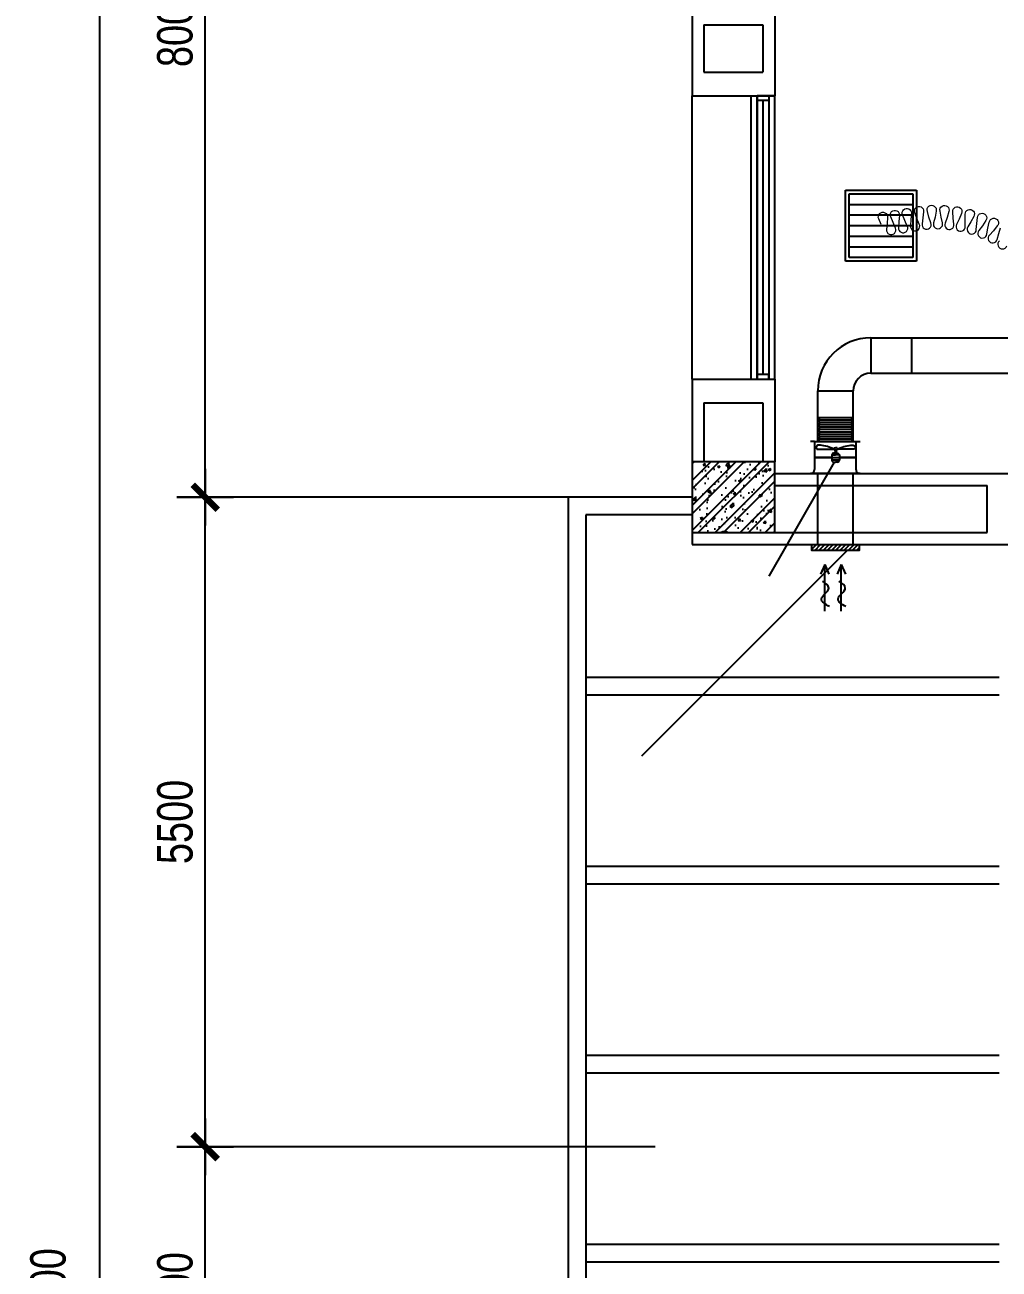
# Model space of a CAD drawing. Header units: metres. Extents: x 352651 to 1421851, y -87441 to -24441.
# Drawn here: x 452927 to 461178, y -55397 to -44860 of the extents above; entities that cross this region are included whole.
import ezdxf

# ---------------------------------------------------------------- set-up
doc = ezdxf.new("R2010")
doc.units = ezdxf.units.M
doc.header["$LTSCALE"] = 300
doc.header["$MEASUREMENT"] = 0
doc.header["$PDMODE"] = 2
doc.layers.get('0').update_dxf_attribs({"linetype": 'CONTINUOUS'})
doc.layers.get('Defpoints').update_dxf_attribs({"linetype": 'CONTINUOUS'})
for name, color, linetype in [('100', 2, 'CONTINUOUS'), ('bat noi mem', 4, 'CONTINUOUS'), ('CUA', 8, 'CONTINUOUS'), ('CUAGIO', 2, 'CONTINUOUS'), ('DIM', 1, 'CONTINUOUS'), ('NOITHAT', 145, 'CONTINUOUS'), ('THAY', 9, 'CONTINUOUS'), ('TUONG', 7, 'CONTINUOUS'), ('vach', 6, 'CONTINUOUS')]:
    doc.layers.add(name, color=color, linetype=linetype)
doc.layers.add('noi mem', color=5, linetype='BATTING', lineweight=0)
doc.styles.add('CHUKICHTHUOC', font='vnshx.shx', dxfattribs={"width": 0.8, "height": 300, "bigfont": '@extfont2.shx'})
doc.linetypes.add('BATTING', pattern='A,0.0001,-0.1,[134,ltypeshp.shx,S=0.1,R=0,X=-0.1,Y=0],-0.2,[134,ltypeshp.shx,S=0.1,R=180,X=0.1,Y=0],-0.1', length=0.4001)
doc.dimstyles.new('150', dxfattribs={"dimscale": 150, "dimtxt": 2, "dimasz": 0.1, "dimexe": 1, "dimexo": 0, "dimgap": 0.7, "dimtad": 1, "dimdec": 0, "dimzin": 0, "dimdsep": 46, "dimtxsty": 'CHUKICHTHUOC', "dimblk": 'ARR', "dimcen": 0, "dimdle": 1, "dimclrd": 3, "dimclre": 3, "dimclrt": 3, "dimadec": 0, "dimazin": 0, "dimtfac": 1, "dimtdec": 0, "dimtix": 1, "dimtmove": 2, "dimatfit": 3, "dimldrblk": 'ARR', "dimfxl": 1, "dimtolj": 1, "dimtzin": 0, "dimarcsym": 0})

# ---------------------------------------------------------------- blocks, each defined once
blk = doc.blocks.new('SAG')
at = {"layer": 'CUAGIO'}
for p, q in [((-300, 300), (-300, -300)), ((300, 300), (-300, 300)), ((300, -300), (300, 300)), ((-300, -300), (300, -300))]:
    blk.add_line(p, q, dxfattribs=at)
at = {"layer": 'CUAGIO', "color": 8}
for p, q in [((-270, 270), (-270, -270)), ((270, 270), (-270, 270)), ((-180, -270), (-180, 270)), ((-90, -270), (-90, 270)), ((0, -270), (0, 270)), ((90, -270), (90, 270)), ((180, -270), (180, 270)), ((270, -270), (270, 270)), ((-270, -270), (270, -270))]:
    blk.add_line(p, q, dxfattribs=at)
blk = doc.blocks.new('ARR')
at = {"color": 1}
for p, q in [((0, -16), (0, 16)), ((-16, 0), (16, 0))]:
    blk.add_line(p, q, dxfattribs=at)
at = {"color": 3, "const_width": 3.6}
blk.add_lwpolyline([(-7.07, -7.07), (7.07, 7.07)], dxfattribs=at)
blk = doc.blocks.new('*D18')
at = {"layer": 'Defpoints', "color": 0, "ltscale": 1.5, "transparency": 16777216}
for p in [(453561, -34860), (458265, -34860), (458265, -75860)]:
    blk.add_point(p, dxfattribs=at)
at = {"layer": 'DIM', "color": 3, "lineweight": -2, "ltscale": 1.5, "transparency": 16777216}
for p, q in [((458265, -34860), (453411, -34860)), ((453561, -75845), (453561, -34875)), ((458265, -75860), (453411, -75860))]:
    blk.add_line(p, q, dxfattribs=at)
at = {"layer": 'DIM', "color": 3, "lineweight": -2, "ltscale": 1.5, "transparency": 16777216, "xscale": 15, "yscale": 15, "zscale": 15}
for p, rotation in [((453561, -34860), 90), ((453561, -75860), 270)]:
    blk.add_blockref('ARR', p, dxfattribs=dict(at, rotation=rotation))
at = {"layer": 'DIM', "color": 3, "ltscale": 1.5, "transparency": 16777216, "insert": (453124, -55666), "char_height": 300, "attachment_point": 5, "rotation": 90, "style": 'CHUKICHTHUOC'}
blk.add_mtext('\\A1;41000', dxfattribs=at)
blk = doc.blocks.new('*D30')
at = {"layer": 'Defpoints', "color": 0, "ltscale": 1.5, "transparency": 16777216}
for p in [(454454, -54360), (458265, -54360), (458265, -56860)]:
    blk.add_point(p, dxfattribs=at)
at = {"layer": 'DIM', "color": 3, "lineweight": -2, "ltscale": 1.5, "transparency": 16777216}
for p, q in [((458265, -54360), (454304, -54360)), ((454454, -56845), (454454, -54375)), ((458265, -56860), (454304, -56860))]:
    blk.add_line(p, q, dxfattribs=at)
at = {"layer": 'DIM', "color": 3, "lineweight": -2, "ltscale": 1.5, "transparency": 16777216, "xscale": 15, "yscale": 15, "zscale": 15}
for p, rotation in [((454454, -54360), 90), ((454454, -56860), 270)]:
    blk.add_blockref('ARR', p, dxfattribs=dict(at, rotation=rotation))
at = {"layer": 'DIM', "color": 3, "ltscale": 1.5, "transparency": 16777216, "insert": (454199, -55610), "char_height": 300, "attachment_point": 5, "rotation": 90, "style": 'CHUKICHTHUOC'}
blk.add_mtext('\\A1;2500', dxfattribs=at)
blk = doc.blocks.new('*D31')
at = {"layer": 'Defpoints', "color": 0, "ltscale": 1.5, "transparency": 16777216}
for p in [(454454, -48860), (458015, -48860), (458265, -54360)]:
    blk.add_point(p, dxfattribs=at)
at = {"layer": 'DIM', "color": 3, "lineweight": -2, "ltscale": 1.5, "transparency": 16777216}
for p, q in [((458015, -48860), (454304, -48860)), ((454454, -54345), (454454, -48875)), ((458265, -54360), (454304, -54360))]:
    blk.add_line(p, q, dxfattribs=at)
at = {"layer": 'DIM', "color": 3, "lineweight": -2, "ltscale": 1.5, "transparency": 16777216, "xscale": 15, "yscale": 15, "zscale": 15}
for p, rotation in [((454454, -48860), 90), ((454454, -54360), 270)]:
    blk.add_blockref('ARR', p, dxfattribs=dict(at, rotation=rotation))
at = {"layer": 'DIM', "color": 3, "ltscale": 1.5, "transparency": 16777216, "insert": (454199, -51610), "char_height": 300, "attachment_point": 5, "rotation": 90, "style": 'CHUKICHTHUOC'}
blk.add_mtext('\\A1;5500', dxfattribs=at)
blk = doc.blocks.new('*D33')
at = {"layer": 'Defpoints', "color": 0, "ltscale": 1.5, "transparency": 16777216}
for p in [(454454, -40860), (458165, -40860), (458015, -48860)]:
    blk.add_point(p, dxfattribs=at)
at = {"layer": 'DIM', "color": 3, "lineweight": -2, "ltscale": 1.5, "transparency": 16777216}
for p, q in [((458165, -40860), (454304, -40860)), ((454454, -48845), (454454, -40875)), ((458015, -48860), (454304, -48860))]:
    blk.add_line(p, q, dxfattribs=at)
at = {"layer": 'DIM', "color": 3, "lineweight": -2, "ltscale": 1.5, "transparency": 16777216, "xscale": 15, "yscale": 15, "zscale": 15}
for p, rotation in [((454454, -40860), 90), ((454454, -48860), 270)]:
    blk.add_blockref('ARR', p, dxfattribs=dict(at, rotation=rotation))
at = {"layer": 'DIM', "color": 3, "ltscale": 1.5, "transparency": 16777216, "insert": (454199, -44860), "char_height": 300, "attachment_point": 5, "rotation": 90, "style": 'CHUKICHTHUOC'}
blk.add_mtext('\\A1;8000', dxfattribs=at)
blk = doc.blocks.new('Quat thong gio 2')
at = {"layer": 'CUAGIO', "color": 2}
for p, q in [((604439, -54339), (604439, -54304)), ((604439, -54689), (604439, -54339)), ((604439, -54339), (604676, -54339)), ((604504, -54352), (604504, -54499)), ((604574, -54339), (604574, -54478)), ((604576, -54339), (604576, -54478)), ((604711, -54304), (604711, -54724)), ((604711, -54304), (604711, -54304)), ((604493, -54499), (604493, -54511)), ((604493, -54499), (604512, -54499)), ((604493, -54523), (604493, -54511)), ((604493, -54523), (604512, -54523)), ((604504, -54486), (604497, -54486)), ((604504, -54536), (604497, -54536)), ((604500, -54486), (604500, -54499)), ((604500, -54536), (604500, -54523)), ((604504, -54670), (604504, -54523)), ((604512, -54499), (604512, -54511)), ((604512, -54506), (604535, -54506)), ((604512, -54523), (604512, -54511)), ((604512, -54516), (604535, -54516)), ((604535, -54494), (604551, -54479)), ((604535, -54494), (604535, -54511)), ((604535, -54528), (604535, -54511)), ((604535, -54528), (604551, -54543)), ((604551, -54479), (604551, -54511)), ((604551, -54479), (604598, -54479)), ((604551, -54543), (604551, -54511)), ((604551, -54543), (604598, -54543)), ((604574, -54543), (604574, -54689)), ((604575, -54543), (604575, -54479)), ((604576, -54543), (604576, -54689)), ((604598, -54479), (604598, -54543)), ((604613, -54494), (604613, -54511)), ((604613, -54528), (604613, -54511)), ((604439, -54689), (604676, -54689)), ((604439, -54689), (604439, -54724)), ((604711, -54724), (604711, -54724))]:
    blk.add_line(p, q, dxfattribs=at)
at = {"layer": 'CUAGIO', "color": 2, "const_width": 1}
for points in [[(604439, -54304), (604439, -54339)], [(604439, -54724), (604439, -54689)]]:
    blk.add_lwpolyline(points, dxfattribs=at)
for points in [[(604711, -54304), (604711, -54304, -0.414214), (604676, -54339), (604439, -54339)], [(604711, -54724), (604711, -54724, 0.414214), (604676, -54689), (604439, -54689)]]:
    blk.add_lwpolyline(points, format="xyb", dxfattribs=at)
at = {"layer": 'CUAGIO', "color": 2}
for points in [[(604497, -54486, -0.067078), (604469, -54367, -0.673836), (604504, -54352)], [(604497, -54536, 0.067078), (604469, -54655, 0.673836), (604504, -54670)]]:
    blk.add_lwpolyline(points, format="xyb", dxfattribs=at)
for centre, radius, start, end in [((604676, -54304), 35, 270, 0), ((604575, -54478), 1.5, 213.5573, 326.4427), ((604575, -54544), 1.5, 33.5573, 146.4427), ((604598, -54494), 15, 0, 90), ((604598, -54528), 15, 270, 0), ((604676, -54724), 35, 0, 90)]:
    blk.add_arc(centre, radius, start, end, dxfattribs=at)

msp = doc.modelspace()

# ---------------------------------------------------------------- hatches: boundary and pattern name
at = {"layer": 'CUAGIO'}
h = msp.add_hatch(dxfattribs=at)
h.set_pattern_fill('ANSI31', color=256, scale=200, style=0)
h.set_pattern_definition([(45, (-24572.43, 6765.93), (-17.6776695, 17.6776695), [])])
h.paths.add_polyline_path([(459592.4, -49259.6), (459592.4, -49309.6), (459992.4, -49309.6), (459992.4, -49259.6)])
at = {"layer": 'NOITHAT', "linetype": 'Continuous'}
h = msp.add_hatch(dxfattribs=at)
h.set_pattern_fill('AR-CONC,_O', color=256, scale=30)
h.set_pattern_definition([(50, (-93316.57, -347750.56), (215.178055, -18.82564), [22.5, -247.5]), (355, (-93316.57, -347750.56), (-41.6254, 225.65764), [18, -198]), (100.4514, (-93298.64, -347752.12), (173.552815, 206.83186), [19.12206, -210.34263]), (46.1842, (-93316.57, -347690.56), (320.17231, -49.6557), [33.75, -371.25]), (96.6356, (-93289.9, -347694.7), (280.39881, 292.23536), [28.68309, -315.5139]), (351.1842, (-93316.57, -347690.56), (280.39858, 292.23558), [27, -297]), (21, (-93286.57, -347705.56), (179.072116, -120.785667), [22.5, -247.5]), (326, (-93286.57, -347705.56), (72.9946, 217.54501), [18, -198]), (71.4514, (-93271.65, -347715.62), (252.06679, 96.75915), [19.12206, -210.34263]), (37.5, (-93316.575, -347750.556), (3.647957, 99.868156), [0, -195.6, 0, -201, 0, -198.75]), (7.5, (-93316.57, -347750.56), (78.920861, 118.323514), [0, -114.6, 0, -191.1, 0, -75.75]), (327.5, (-93383.475, -347750.556), (160.146731, -6.766462), [0, -75, 0, -234, 0, -310.5]), (317.5, (-93413.47, -347750.56), (174.95585, 30.031495), [0, -97.5, 0, -155.4, 0, -220.5])])
h.paths.add_polyline_path([(459278.4, -48859.6), (458578.4, -48859.6), (458578.4, -49159.6), (459278.4, -49159.6)])
h.paths.add_polyline_path([(459278.4, -48559.6), (458578.4, -48559.6), (458578.4, -48859.6), (459278.4, -48859.6)])
h = msp.add_hatch(dxfattribs=at)
h.set_pattern_fill('ANSI32,_O', color=256, scale=400)
h.set_pattern_definition([(45, (-93316.57, -347750.56), (-106.066017, 106.066017), []), (45, (-93245.86, -347750.56), (-106.066017, 106.066017), [])])
h.paths.add_polyline_path([(459278.4, -48859.6), (458578.4, -48859.6), (458578.4, -49159.6), (459278.4, -49159.6)])
h.paths.add_polyline_path([(459278.4, -48559.6), (458578.4, -48559.6), (458578.4, -48859.6), (459278.4, -48859.6)])

# ---------------------------------------------------------------- linework, layer by layer
at = {"layer": '100', "color": 3}
msp.add_line((458150.9, -51050), (459891.3, -49309.6), dxfattribs=at)
at = {"layer": 'bat noi mem'}
for p, q in [((459942.4, -48187.6), (459642.8, -48187.6)), ((459642.8, -48207.6), (459662.8, -48187.6)), ((459942.4, -48207.6), (459642.8, -48207.6)), ((459662.8, -48227.6), (459642.8, -48207.6)), ((459642.8, -48247.6), (459662.8, -48227.6)), ((459942.4, -48247.6), (459642.8, -48247.6)), ((459662.8, -48267.6), (459642.8, -48247.6)), ((459922.4, -48227.6), (459662.8, -48227.6)), ((459942.4, -48207.6), (459922.4, -48187.6)), ((459922.4, -48227.6), (459942.4, -48207.6)), ((459942.4, -48247.6), (459922.4, -48227.6)), ((459922.4, -48267.6), (459942.4, -48247.6)), ((459642.8, -48287.6), (459662.8, -48267.6)), ((459942.4, -48287.6), (459642.8, -48287.6)), ((459662.8, -48307.6), (459642.8, -48287.6)), ((459642.8, -48327.6), (459662.8, -48307.6)), ((459942.4, -48327.6), (459642.8, -48327.6)), ((459662.8, -48347.6), (459642.8, -48327.6)), ((459642.8, -48367.6), (459662.8, -48347.6)), ((459922.4, -48267.6), (459662.8, -48267.6)), ((459922.4, -48307.6), (459662.8, -48307.6)), ((459922.4, -48347.6), (459662.8, -48347.6)), ((459942.4, -48287.6), (459922.4, -48267.6)), ((459922.4, -48307.6), (459942.4, -48287.6)), ((459942.4, -48327.6), (459922.4, -48307.6)), ((459922.4, -48347.6), (459942.4, -48327.6)), ((459942.4, -48367.6), (459922.4, -48347.6)), ((459942.4, -48367.6), (459642.8, -48367.6)), ((459662.8, -48387.6), (459642.8, -48367.6)), ((459922.4, -48387.6), (459662.8, -48387.6)), ((459922.4, -48387.6), (459942.4, -48367.6))]:
    msp.add_line(p, q, dxfattribs=at)
at = {"layer": 'CUA', "linetype": 'Continuous'}
for p, q in [((459128.4, -47859.6), (459128.4, -45459.6)), ((459128.4, -45459.6), (459128.4, -47859.6)), ((459178.4, -45499.6), (459178.4, -47819.6)), ((459228.4, -45459.6), (459228.4, -47859.6))]:
    msp.add_line(p, q, dxfattribs=at)
for points in [[(459228.4, -45459.6), (459228.4, -45499.6), (459128.4, -45499.6), (459128.4, -45459.6)], [(459228.4, -47859.6), (459228.4, -47819.6), (459128.4, -47819.6), (459128.4, -47859.6)]]:
    msp.add_lwpolyline(points, close=True, dxfattribs=at)
at = {"layer": 'CUAGIO'}
for p, q in [((460092.4, -47509.6), (470428.4, -47509.6)), ((460092.4, -47509.6), (460092.4, -47809.6)), ((460438.4, -47809.6), (460438.4, -47509.6)), ((460092.4, -47809.6), (470428.4, -47809.6)), ((459642.4, -48387.6), (459642.4, -47959.6)), ((459642.4, -47959.6), (459942.4, -47959.6)), ((459942.4, -48387.6), (459942.4, -47959.6)), ((459642.4, -49259.6), (459642.4, -48659.6)), ((459942.4, -49259.6), (459942.4, -48659.6))]:
    msp.add_line(p, q, dxfattribs=at)
at = {"layer": 'CUAGIO', "color": 3}
msp.add_line((459229.4, -49527.1), (459785.3, -48561.7), dxfattribs=at)
at = {"layer": 'CUAGIO', "color": 6, "ltscale": 100}
for p, q in [((459701.3, -49429.6), (459666.6, -49511)), ((459701.3, -49824.6), (459701.3, -49429.6)), ((459701.3, -49429.6), (459736.1, -49511)), ((459841.3, -49429.6), (459806.6, -49511)), ((459841.3, -49824.6), (459841.3, -49429.6)), ((459841.3, -49429.6), (459876.1, -49511))]:
    msp.add_line(p, q, dxfattribs=at)
at = {"layer": 'CUAGIO'}
msp.add_lwpolyline([(459592.4, -49259.6), (459992.4, -49259.6), (459992.4, -49309.6), (459592.4, -49309.6)], close=True, dxfattribs=at)
for radius in [450, 150]:
    msp.add_arc((460092.4, -47959.6), radius, 90, 180, dxfattribs=at)
at = {"layer": 'CUAGIO', "color": 9, "ltscale": 100}
for points in [[(459741.3, -49786.6), (459673.8, -49721.1), (459735.8, -49628.6), (459681.8, -49572.6)], [(459881.3, -49786.6), (459813.8, -49721.1), (459875.8, -49628.6), (459821.8, -49572.6)]]:
    msp.add_spline(points, degree=3, dxfattribs=at)
at = {"layer": 'noi mem', "ltscale": 1.5}
for points in [[(460178.4, -46549.6), (460158.8, -46502.1, -1.3333333), (460232.8, -46490.1), (460229.1, -46541.4), (460225.4, -46592.6, 1.3333333), (460299.4, -46580.6), (460279.7, -46533.2), (460260.1, -46485.7, -1.3333333), (460334.1, -46473.7), (460330.4, -46525), (460326.7, -46576.2, 1.3333333), (460400.7, -46564.2), (460381.1, -46516.8), (460361.4, -46469.3, -1.3333333), (460435.4, -46457.3), (460431.7, -46508.6), (460428, -46559.8, 1.3333333), (460502.1, -46547.9), (460482.4, -46500.4), (460463.8, -46452.2, -1.3333333), (460538, -46441.9), (460533.2, -46493.3), (460525.8, -46543.9, 1.3333333), (460600.5, -46537.2), (460584.3, -46488.8), (460570.5, -46439, -1.3333333), (460645.4, -46436), (460635.6, -46486.8), (460623.3, -46536.3, 1.3333333), (460698.3, -46537), (460686.9, -46487.2), (460678, -46436.3, -1.3333333), (460752.9, -46440.7), (460738.2, -46490.2), (460721.1, -46538.3, 1.3333333), (460795.6, -46546.4), (460789.2, -46495.7), (460785.3, -46444.2, -1.3333333), (460859.4, -46455.8), (460839.9, -46503.7), (460818.1, -46549.9, 1.3333333), (460891.6, -46565.2), (460890.1, -46514.1), (460891.3, -46462.5, -1.3333333), (460963.9, -46481.3), (460939.8, -46527.1), (460913.6, -46570.9, 1.3333333), (460985.2, -46593.3), (460988.7, -46542.4), (460995, -46491.1, -1.3333333), (461065.4, -46516.9), (461036.9, -46560.1), (461006.6, -46601.2, 1.3333333), (461075.6, -46630.5), (461084.1, -46580.1), (461095.4, -46529.7, -1.3333333), (461162.9, -46562.3), (461130.4, -46602.4), (461096.2, -46640.4, 1.3333333), (461162, -46676.3), (461175.4, -46627), (461191.5, -46577.9, -1.3333333)], [(461181.5, -46688.2, 1.3333333), (461243.5, -46730.4)]]:
    msp.add_lwpolyline(points, format="xyb", dxfattribs=at)
at = {"layer": 'THAY', "linetype": 'Continuous'}
for p, q in [((458578.4, -47859.6), (458578.4, -45459.6)), ((459078.4, -47859.6), (459078.4, -45459.6))]:
    msp.add_line(p, q, dxfattribs=at)
at = {"layer": 'THAY'}
for p, q in [((457528.4, -48859.6), (457528.4, -56859.6)), ((458578.4, -48859.6), (457528.4, -48859.6)), ((458578.4, -49009.6), (457678.4, -49009.6)), ((457678.4, -49009.6), (457678.4, -56709.6)), ((457678.4, -50384.6), (461178.4, -50384.6)), ((457678.4, -50534.6), (461178.4, -50534.6)), ((457678.4, -51984.6), (461178.4, -51984.6)), ((457678.4, -52134.6), (461178.4, -52134.6)), ((457678.4, -53584.6), (461178.4, -53584.6)), ((457678.4, -53734.6), (461178.4, -53734.6)), ((457678.4, -55184.6), (461178.4, -55184.6)), ((457678.4, -55334.6), (461178.4, -55334.6))]:
    msp.add_line(p, q, dxfattribs=at)
at = {"layer": 'THAY', "linetype": 'Continuous'}
msp.add_lwpolyline([(459278.4, -47859.6), (459278.4, -45459.6), (459128.4, -45459.6), (459128.4, -47859.6)], close=True, dxfattribs=at)
at = {"layer": 'TUONG'}
for p, q in [((458578.4, -44659.6), (458578.4, -45459.6)), ((459278.4, -44659.6), (459278.4, -45459.6)), ((458678.4, -44859.6), (458678.4, -45259.6)), ((458678.4, -44859.6), (459178.4, -44859.6)), ((459178.4, -44859.6), (459178.4, -45259.6)), ((458678.4, -45259.6), (459178.4, -45259.6)), ((458578.4, -45459.6), (459278.4, -45459.6)), ((458578.4, -47859.6), (458578.4, -49259.6)), ((458578.4, -47859.6), (459278.4, -47859.6)), ((459278.4, -47859.6), (459278.4, -48559.6)), ((458678.4, -48059.6), (458678.4, -48559.6)), ((458678.4, -48059.6), (459178.4, -48059.6)), ((459178.4, -48059.6), (459178.4, -48559.6)), ((459278.4, -48659.6), (461278.4, -48659.6)), ((459278.4, -48759.6), (461078.4, -48759.6)), ((461078.4, -49159.6), (461078.4, -48759.6)), ((459278.4, -49159.6), (461078.4, -49159.6)), ((458578.4, -49259.6), (461278.4, -49259.6))]:
    msp.add_line(p, q, dxfattribs=at)
at = {"layer": 'vach'}
msp.add_lwpolyline([(458578.4, -49159.6), (459278.4, -49159.6), (459278.4, -48559.6), (458578.4, -48559.6)], close=True, dxfattribs=at)

# ---------------------------------------------------------------- block references
at = {"layer": 'CUAGIO', "xscale": -1, "rotation": 270}
msp.add_blockref('SAG', (460178.4, -46559.6), dxfattribs=at)
at = {"layer": 'CUAGIO', "color": 2, "rotation": 270}
msp.add_blockref('Quat thong gio 2', (514304.7, 556051.2), dxfattribs=at)

# ---------------------------------------------------------------- dimensions: what is measured, and where the dimension line sits
at = {"layer": 'DIM'}
dim = msp.add_linear_dim(base=(453561.2, -34859.6), p1=(458265.3, -75859.6), p2=(458265.3, -34859.6), angle=90, dimstyle='150', dxfattribs=at)
dim.commit()
dim.dimension.update_dxf_attribs({"geometry": '*D18', "text_midpoint": (453123.7, -55665.7), "dimtype": 160})
for base, p1, p2, picture, middle in [((454454.1, -40859.6), (458015.3, -48859.6), (458165.3, -40859.6), '*D33', (454199.1, -44859.6)), ((454454.1, -48859.6), (458265.3, -54359.6), (458015.3, -48859.6), '*D31', (454199.1, -51609.6)), ((454454.1, -54359.6), (458265.3, -56859.6), (458265.3, -54359.6), '*D30', (454199.1, -55609.6))]:
    dim = msp.add_linear_dim(base=base, p1=p1, p2=p2, angle=90, dimstyle='150', dxfattribs=at)
    dim.commit()
    dim.dimension.update_dxf_attribs({"geometry": picture, "text_midpoint": middle})

doc.saveas('drawing.dxf')
